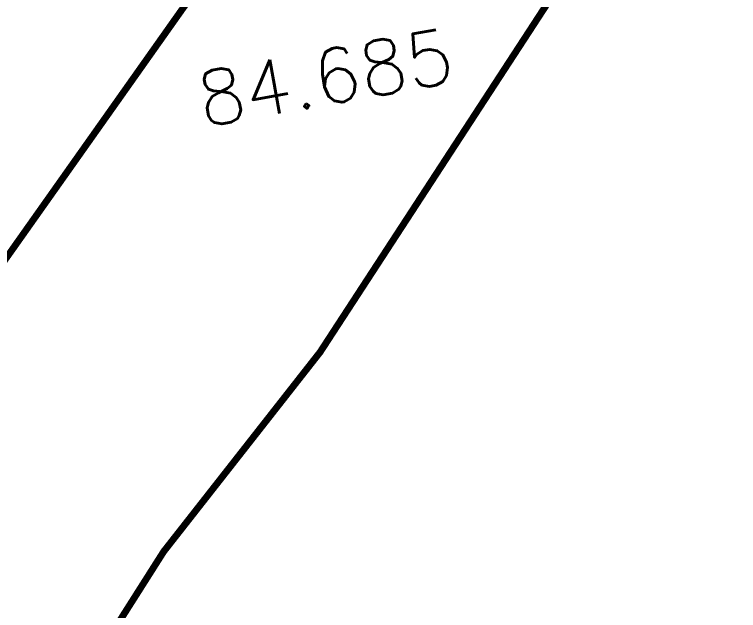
# Model space of a CAD drawing. Header units: inches. Extents: x 350994 to 353538, y 1581369 to 1583842.
# Drawn here: x 351246.37 to 351256.97, y 1583001.34 to 1583010.06 of the extents above; entities that cross this region are included whole.
import ezdxf
from ezdxf.enums import TextEntityAlignment as Align

# ---------------------------------------------------------------- set-up
doc = ezdxf.new("R2010")
doc.units = ezdxf.units.IN
doc.header["$MEASUREMENT"] = 0
doc.linetypes.add('1', pattern=[0])
doc.layers.add('LEVELS', color=184, linetype='Continuous')
doc.layers.add("ROAD'S", color=1, linetype='1')
doc.styles.add('ROMANS', font='ROMANS.shx')

msp = doc.modelspace()

# ---------------------------------------------------------------- linework, layer by layer
at = {"layer": "ROAD'S", "lineweight": 5, "const_width": 0.1}
for points in [[(351317.487, 1583228.503), (351313.102, 1583226.143), (351310.106, 1583221.358), (351294.05, 1583162.92), (351273.802, 1583085.925), (351258.369, 1583027.872), (351254.42, 1583019.465), (351250.17, 1583012.038), (351241.945, 1583000.403), (351234.518, 1582991.191), (351227.915, 1582984.272), (351223.815, 1582980.708), (351216.075, 1582974.768), (351205.729, 1582968.054), (351195.161, 1582963.402), (351186.703, 1582961.475), (351180.028, 1582961.008), (351164.43, 1582964.173), (351151.021, 1582970.189), (351133.807, 1582982.757), (351124.847, 1582989.538), (351104.244, 1583004.297), (351093.691, 1583010.162)], [(351163.486, 1582960.511), (351179.697, 1582957.225), (351187.142, 1582957.535), (351197.259, 1582959.561), (351208.211, 1582964.612), (351218.951, 1582971.614), (351226.454, 1582977.638), (351230.686, 1582981.614), (351237.709, 1582988.901), (351245.832, 1582997.908), (351248.558, 1583002.203), (351250.847, 1583005.123), (351254.574, 1583010.843), (351256.152, 1583014.237), (351258.349, 1583017.855), (351262.461, 1583027.25), (351277.408, 1583085.097), (351297.075, 1583158.776), (351303.679, 1583157.602), (351357.439, 1583140.328), (351458.799, 1583106.533)]]:
    msp.add_lwpolyline(points, dxfattribs=at)

# ---------------------------------------------------------------- texts
at = {"layer": 'LEVELS', "lineweight": 9, "style": 'ROMANS'}
msp.add_text('84.685', height=0.8, rotation=10.2158, dxfattribs=at).set_placement((351250.923, 1583009.143, -28.331), align=Align.MIDDLE_CENTER)

doc.saveas('drawing.dxf')
